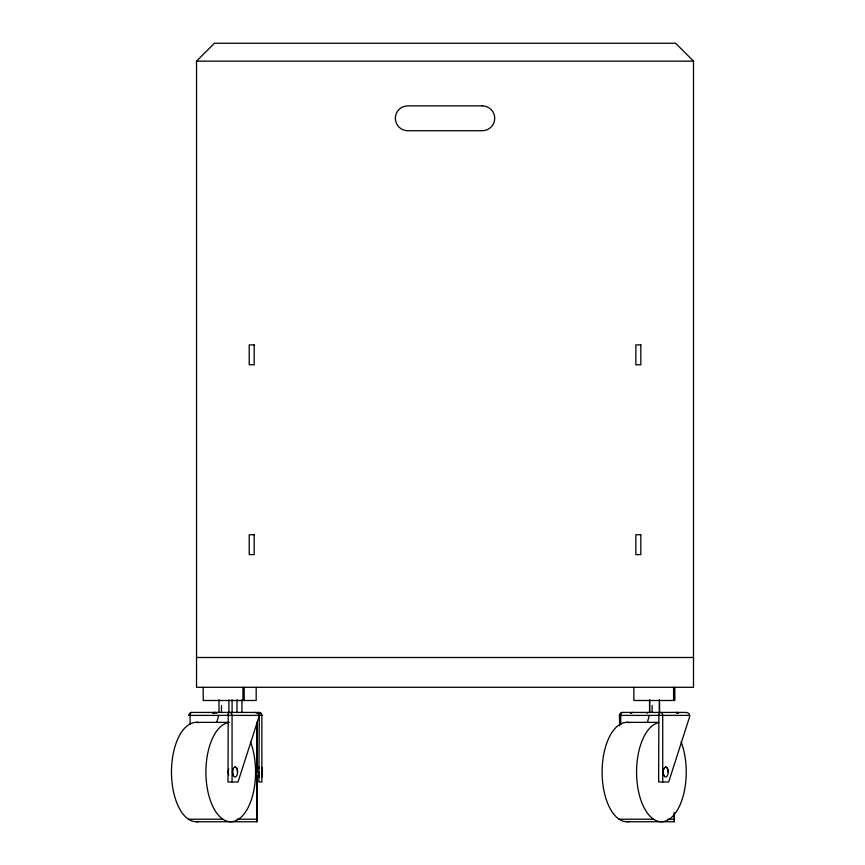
<?xml version="1.0" encoding="UTF-8"?>
<svg xmlns="http://www.w3.org/2000/svg" width="865" height="865" viewBox="0 0 865 865"><rect width="100%" height="100%" fill="white"/><g stroke="black" fill="none" stroke-linecap="round" stroke-linejoin="round"><path stroke-width="1.3" d="M256.905 769.591L256.894 821.75L196.42 821.75M256.883 767.806L256.894 722.362L256.894 772.023M258.884 776.24L258.884 777.029L258.884 772.759M258.884 767.871L258.884 767.082L258.884 768.801M261.857 769.299L261.857 775.57M261.857 775.31L261.868 777.029L261.868 774.543M261.857 769.991L261.868 767.255M261.868 767.46L261.868 768.542M627.071 821.75L674.332 821.75L674.343 812.754M256.894 767.341L256.894 769.104M218.683 715.398L216.812 722.113M649.334 715.398L647.463 722.113M619.913 714.166A2.984 2.584 -90 0 1 622.259 712.425L685.729 712.425L687.989 712.922L689.491 714.263L689.556 717.009L668.677 781.992L658.643 781.992L658.87 714.858M228.219 714.858L227.992 781.992L238.026 781.992L258.905 717.009L258.451 713.744L255.067 712.425M216.423 713.29L217.191 712.425M647.074 713.29L647.842 712.425M196.539 61.145L214.434 43.25L675.608 43.25L693.503 61.145L693.503 687.307L196.539 687.307L196.539 61.145L693.503 61.145M189.262 714.166A2.984 2.584 -90 0 1 191.608 712.425L258.884 712.425L260.981 713.29L261.857 715.398L261.857 781.992L258.884 781.992L259.295 714.987M213.028 713.29L215.136 712.425L215.147 713.149M630.477 713.29L632.596 712.446A2.984 2.984 0 0 0 630.639 713.149M228.447 715.074L227.992 715.398A2.984 1.492 90 0 1 229.485 712.425A2.984 2.584 -90 0 1 232.069 715.398L232.069 781.992M258.884 715.398L259.457 715.29M659.173 715.29L658.643 715.398A2.984 1.492 90 0 1 660.136 712.425A2.984 2.584 -90 0 1 662.72 715.398L662.72 781.992M196.539 657.487L693.503 657.487M188.624 715.398L261.868 715.398A2.984 2.984 0 0 0 258.884 712.425L258.884 712.446M619.286 715.398L689.794 715.398M196.193 722.362L229.301 722.362M626.844 722.362L658.633 722.362M256.635 772.056L259.251 772.056M198.885 722.632A49.694 24.836 90 0 0 172.027 761.589A49.694 24.836 90 0 0 188.483 819.22L222.921 819.22A49.694 24.836 90 0 0 250.98 800.86A49.694 24.836 90 0 0 250.45 741.802M237.021 819.22L256.894 819.22M629.536 722.632A49.694 24.836 90 0 0 602.678 761.589A49.694 24.836 90 0 0 619.135 819.22L653.572 819.22A49.694 24.836 90 0 0 681.631 800.86A49.694 24.836 90 0 0 681.101 741.802M667.715 819.22L674.343 819.22M676.322 713.149L676.895 712.479L678.42 713.29M619.437 715.29L619.675 725.843M188.786 715.29L188.959 714.858M619.621 714.858L619.675 715.398A2.984 2.584 -90 0 1 619.783 714.566M674.332 821.75L674.332 812.495M256.894 821.75L256.883 775.862M676.322 712.425L676.322 712.446A2.984 2.984 0 0 1 678.279 713.149M258.884 712.544L258.884 714.977M674.841 687.307L674.841 700.499L633.861 700.499L633.861 687.307M673.597 687.307L673.597 700.499M659.562 699.774L659.562 712.425M659.368 699.774L659.368 712.425M652.124 705.462L652.124 712.425M649.669 699.774L649.669 712.425M649.539 699.774L649.539 712.425M620.767 724.546L620.767 715.398A2.984 1.492 90 0 1 622.259 712.425M256.181 687.307L256.181 700.499L203.21 700.499L203.21 687.307M244.19 687.307L244.19 700.499M242.946 687.307L242.946 700.499M241.93 699.774L241.93 712.425M237.01 699.666L237.01 712.425M232.09 699.774L232.09 712.425M228.901 699.774L228.901 712.425M221.472 705.462L221.472 712.425M219.007 699.774L219.007 712.425M190.116 724.546L190.116 715.398A2.984 1.492 90 0 1 191.608 712.425M665.704 767.082A4.974 2.487 90 0 0 663.217 772.056A4.974 2.487 90 0 0 665.704 777.029A4.974 2.487 -90 0 0 668.18 772.056A4.974 2.487 90 0 0 665.704 767.082A4.974 2.487 -90 0 1 668.18 772.056M663.942 775.57A4.974 2.487 -90 0 1 663.942 768.542M629.763 821.436A49.694 24.836 -90 0 1 619.135 819.22M653.572 819.22A49.694 24.836 -90 0 1 636.694 766.909A49.694 24.836 -90 0 1 658.6 722.675M228.728 774.954A4.974 2.487 -90 0 1 228.738 769.104M235.042 767.082A4.974 2.487 90 0 0 232.566 772.056A4.974 2.487 90 0 0 235.042 777.029A4.974 2.487 -90 0 0 237.529 772.056A4.974 2.487 90 0 0 235.042 767.082A4.974 2.487 -90 0 1 237.529 772.056M233.291 775.57A4.974 2.487 -90 0 1 233.291 768.542M199.101 821.436A49.694 24.836 -90 0 1 188.483 819.22M222.921 819.22A49.694 24.836 -90 0 1 206.043 766.909A49.694 24.836 -90 0 1 227.949 722.675M213.201 713.149A2.984 2.984 0 0 1 215.147 712.425M256.894 776.056L256.894 777.029L256.894 776.089M482.292 105.865L407.75 105.865A12.424 12.424 0 0 0 395.327 118.289A12.424 12.424 0 0 0 407.75 130.712L482.292 130.712A12.424 12.424 0 0 0 494.715 118.289A12.424 12.424 0 0 0 482.292 105.865M254.191 344.897L249.217 344.897L249.217 364.781L254.191 364.781L254.191 344.897M640.824 344.897L635.851 344.897L635.851 364.781L640.824 364.781L640.824 344.897M254.191 534.743L249.217 534.743L249.217 554.616L254.191 554.616L254.191 534.743M640.824 534.743L635.851 534.743L635.851 554.616L640.824 554.616L640.824 534.743"/></g></svg>
